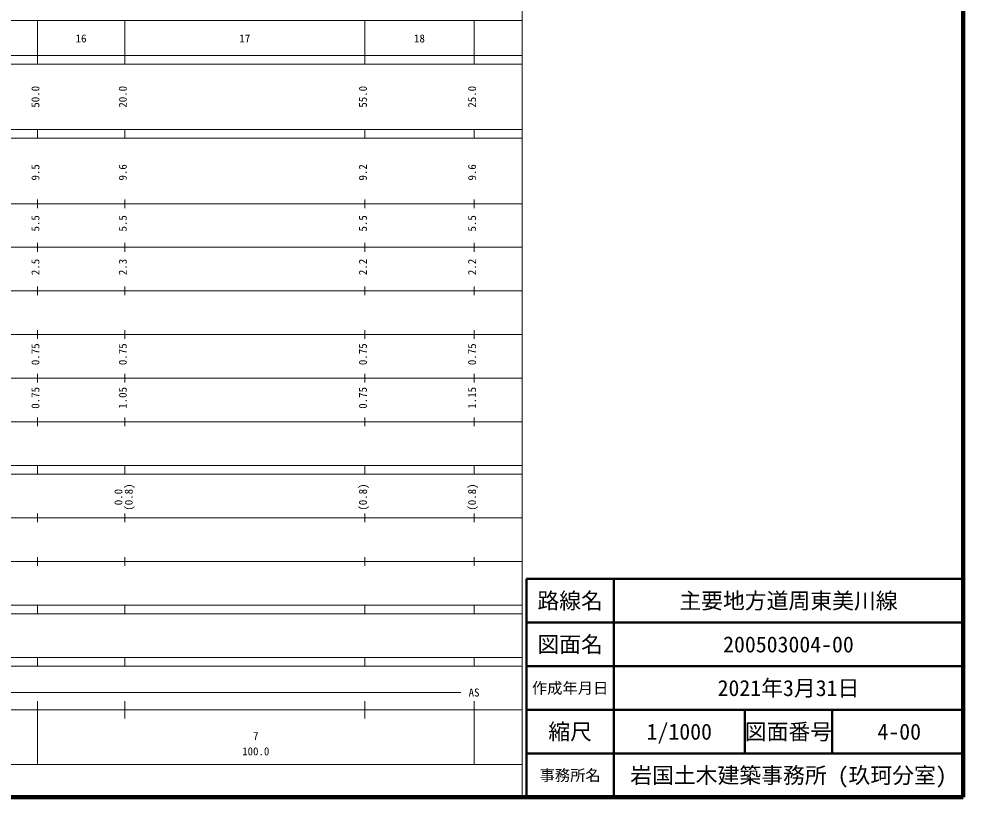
# Model space of a CAD drawing. Units: millimetres on the paper, enlarged 1000 times. Extents: x 40000 to 680000, y 20000 to 380000.
# Drawn here: x 463754 to 680000, y 20000 to 198357 of the extents above; entities that cross this region are included whole.
import ezdxf
from ezdxf.enums import TextEntityAlignment as Align

# ---------------------------------------------------------------- set-up
doc = ezdxf.new("R2010")
doc.units = ezdxf.units.MM
doc.header["$LTSCALE"] = 1000
for name, color, linetype, lineweight in [('M-TTL', 2, 'Continuous', 140), ('M-TTL-BAND', 7, 'Continuous', 13), ('M-TTL-FRAM', 2, 'Continuous', 50), ('M-TTL-LINE', 7, 'Continuous', 50)]:
    doc.layers.add(name, color=color, linetype=linetype, lineweight=lineweight)
doc.layers.add('M-TTL-TXT', color=7, linetype='Continuous')
doc.styles.add('ＭＳ ゴシック', font='')
doc.styles.get('ＭＳ ゴシック').set_extended_font_data('MS Gothic')

msp = doc.modelspace()

# ---------------------------------------------------------------- linework, layer by layer
at = {"layer": 'M-TTL'}
for p, q in [((680000, 20000), (680000, 380000)), ((40000, 20000), (680000, 20000))]:
    msp.add_line(p, q, dxfattribs=at)
at = {"layer": 'M-TTL-BAND'}
for p, q in [((579000, 20000), (579000, 370000)), ((68000, 198000), (579000, 198000)), ((468000, 188000), (468000, 198000)), ((488000, 188000), (488000, 198000)), ((543000, 188000), (543000, 198000)), ((568000, 188000), (568000, 198000)), ((40000, 190000), (579000, 190000)), ((40000, 188000), (579000, 188000)), ((40000, 173000), (579000, 173000)), ((468000, 171000), (468000, 173000)), ((488000, 171000), (488000, 173000)), ((543000, 171000), (543000, 173000)), ((568000, 171000), (568000, 173000)), ((40000, 171000), (579000, 171000)), ((40000, 156000), (579000, 156000)), ((468000, 155000), (468000, 157000)), ((488000, 155000), (488000, 157000)), ((543000, 155000), (543000, 157000)), ((568000, 155000), (568000, 157000)), ((46000, 146000), (579000, 146000)), ((468000, 145000), (468000, 147000)), ((488000, 145000), (488000, 147000)), ((543000, 145000), (543000, 147000)), ((568000, 145000), (568000, 147000)), ((468000, 135000), (468000, 137000)), ((488000, 135000), (488000, 137000)), ((543000, 135000), (543000, 137000)), ((568000, 135000), (568000, 137000)), ((52000, 136000), (579000, 136000)), ((46000, 126000), (579000, 126000)), ((468000, 125000), (468000, 127000)), ((488000, 125000), (488000, 127000)), ((543000, 125000), (543000, 127000)), ((568000, 125000), (568000, 127000)), ((468000, 115000), (468000, 117000)), ((488000, 115000), (488000, 117000)), ((543000, 115000), (543000, 117000)), ((568000, 115000), (568000, 117000)), ((52000, 116000), (579000, 116000)), ((46000, 106000), (579000, 106000)), ((468000, 105000), (468000, 107000)), ((488000, 105000), (488000, 107000)), ((543000, 105000), (543000, 107000)), ((568000, 105000), (568000, 107000)), ((40000, 96000), (579000, 96000)), ((468000, 94000), (468000, 96000)), ((488000, 94000), (488000, 96000)), ((543000, 94000), (543000, 96000)), ((568000, 94000), (568000, 96000)), ((40000, 94000), (579000, 94000)), ((468000, 83000), (468000, 85000)), ((488000, 83000), (488000, 85000)), ((543000, 83000), (543000, 85000)), ((568000, 83000), (568000, 85000)), ((49000, 84000), (579000, 84000)), ((40000, 74000), (579000, 74000)), ((468000, 73000), (468000, 75000)), ((488000, 73000), (488000, 75000)), ((543000, 73000), (543000, 75000)), ((568000, 73000), (568000, 75000)), ((40000, 64000), (579000, 64000)), ((468000, 62000), (468000, 64000)), ((488000, 62000), (488000, 64000)), ((543000, 62000), (543000, 64000)), ((568000, 62000), (568000, 64000)), ((40000, 62000), (579000, 62000)), ((40000, 52000), (579000, 52000)), ((468000, 50000), (468000, 52000)), ((488000, 50000), (488000, 52000)), ((543000, 50000), (543000, 52000)), ((568000, 50000), (568000, 52000)), ((40000, 50000), (579000, 50000)), ((71000, 44000), (565000, 44000)), ((468000, 27500), (468000, 42000)), ((488000, 38000), (488000, 42000)), ((543000, 38000), (543000, 42000)), ((568000, 27500), (568000, 42000)), ((40000, 40000), (579000, 40000)), ((68000, 27500), (579000, 27500))]:
    msp.add_line(p, q, dxfattribs=at)
at = {"layer": 'M-TTL-FRAM'}
for p, q in [((680000, 70000), (580000, 70000)), ((580000, 70000), (580000, 20000))]:
    msp.add_line(p, q, dxfattribs=at)
at = {"layer": 'M-TTL-LINE'}
for p, q in [((600000, 70000), (600000, 20000)), ((680000, 60000), (580000, 60000)), ((680000, 50000), (580000, 50000)), ((680000, 40000), (580000, 40000)), ((630000, 40000), (630000, 30000)), ((650000, 40000), (650000, 30000)), ((680000, 30000), (580000, 30000))]:
    msp.add_line(p, q, dxfattribs=at)

# ---------------------------------------------------------------- texts
at = {"layer": 'M-TTL-BAND', "style": 'ＭＳ ゴシック'}
for s, p in [('16', (478000, 192405)), ('17', (515500, 192405)), ('18', (555500, 192405)), ('AS', (568000, 42500)), ('7', (518000, 32523)), ('100.0', (518000, 29033))]:
    msp.add_text(s, height=1833, dxfattribs=at).set_placement(p, align=Align.BOTTOM_CENTER)
for s, p in [('50.0', (469000, 180500)), ('20.0', (489000, 180500)), ('55.0', (544000, 180500)), ('25.0', (569000, 180500)), ('9.5', (469000, 163174)), ('9.6', (489000, 163174)), ('9.2', (544000, 163174)), ('9.6', (569000, 163174)), ('5.5', (469000, 151500)), ('5.5', (489000, 151500)), ('5.5', (544000, 151500)), ('5.5', (569000, 151500)), ('2.5', (469000, 141500)), ('2.3', (489000, 141500)), ('2.2', (544000, 141500)), ('2.2', (569000, 141500)), ('0.75', (469000, 121500)), ('0.75', (489000, 121500)), ('0.75', (544000, 121500)), ('0.75', (569000, 121500)), ('0.75', (469000, 111500)), ('1.05', (489000, 111500)), ('0.75', (544000, 111500)), ('1.15', (569000, 111500)), ('(0.8)', (490370, 88764)), ('(0.8)', (544000, 88764)), ('(0.8)', (569000, 88764)), ('0.0', (488000, 88764))]:
    msp.add_text(s, height=1833, rotation=90, dxfattribs=at).set_placement(p, align=Align.BOTTOM_CENTER)
at = {"layer": 'M-TTL-TXT', "style": 'ＭＳ ゴシック'}
for s, height, p in [('路線名', 3666, (590000, 65000)), ('路線名', 3666, (590000, 65000)), ('主要地方道周東美川線', 3666, (640000, 65000)), ('図面名', 3666, (590000, 55000)), ('図面名', 3666, (590000, 55000)), ('200503004-00', 3666, (640000, 55000)), ('作成年月日', 2566, (590000, 45000)), ('作成年月日', 2566, (590000, 45000)), ('2021年3月31日', 3666, (640000, 45000)), ('縮尺', 3666, (590000, 35000)), ('縮尺', 3666, (590000, 35000)), ('1/1000', 3666, (615000, 35000)), ('図面番号', 3666, (640000, 35000)), ('図面番号', 3666, (640000, 35000)), (' 4-00', 3666, (664125, 35000)), ('事務所名', 2566, (590000, 25000)), ('事務所名', 2566, (590000, 25000)), ('岩国土木建築事務所 (玖珂分室)', 3666, (640000, 25000))]:
    msp.add_text(s, height=height, dxfattribs=at).set_placement(p, align=Align.MIDDLE_CENTER)

doc.saveas('drawing.dxf')
